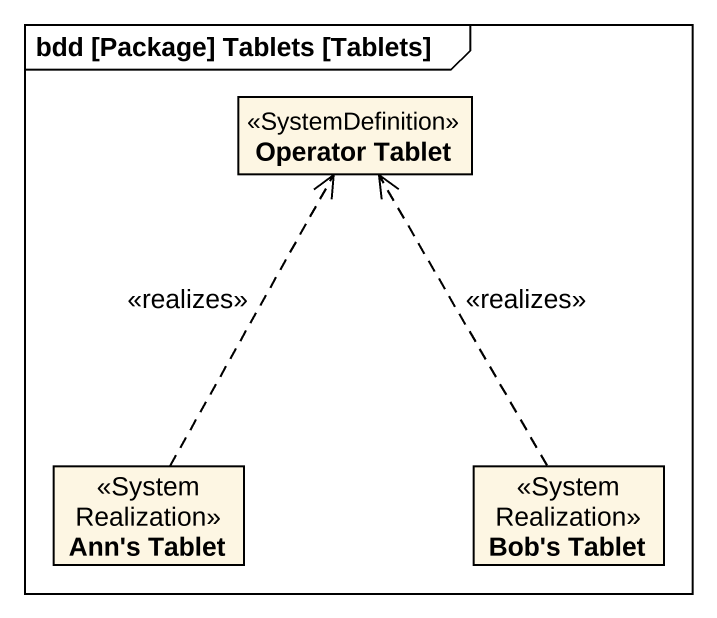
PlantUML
@startuml
mainframe bdd [Package] Tablets [Tablets]
hide circle
hide empty members
class "Operator Tablet" as Operator_Tablet <<SystemDefinition>>
class "Ann's Tablet" as Ann_s_Tablet <<SystemRealization>>
class "Bob's Tablet" as Bob_s_Tablet <<SystemRealization>>
Ann_s_Tablet .up.> Operator_Tablet : <<realizes>>
Bob_s_Tablet .up.> Operator_Tablet : <<realizes>>
@enduml
